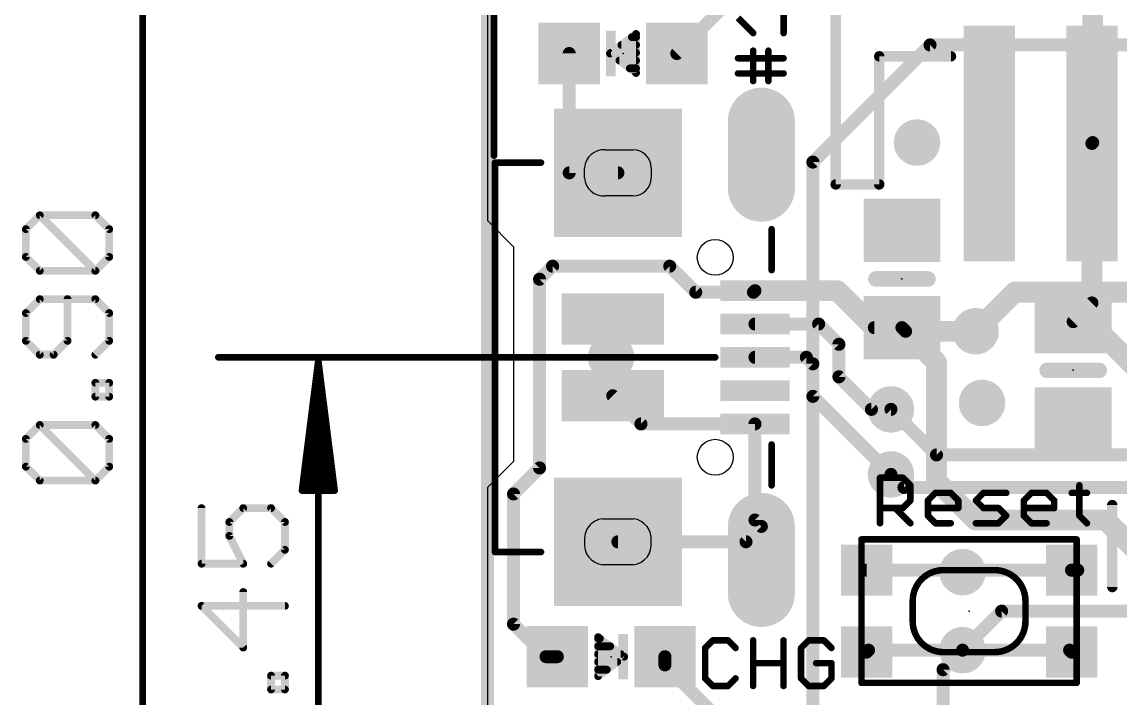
# Model space of a CAD drawing. Extents: x -9.1 to 62.5, y -8.5 to 33.
# Drawn here: x -9.08 to 12.34, y 4.78 to 17.97 of the extents above; entities that cross this region are included whole.
import ezdxf

# ---------------------------------------------------------------- set-up
doc = ezdxf.new("R2010")
doc.units = 0
for name, color, linetype in [('1', 12, 'CONTINUOUS'), ('16', 132, 'CONTINUOUS'), ('17', 110, 'CONTINUOUS'), ('18', 110, 'CONTINUOUS'), ('20', 53, 'CONTINUOUS'), ('21', 40, 'CONTINUOUS'), ('23', 40, 'CONTINUOUS'), ('47', 253, 'CONTINUOUS')]:
    doc.layers.add(name, color=color, linetype=linetype)

# ---------------------------------------------------------------- blocks, each defined once
blk = doc.blocks.new('RECT')
blk.add_solid([(-0.5, -0.5), (0.5, -0.5), (-0.5, 0.5), (0.5, 0.5)])
blk = doc.blocks.new('OFFSETP100')
at = {"const_width": 1}
blk.add_lwpolyline([(0, 0), (1, 0)], dxfattribs=at)
at = {"const_width": 0.5}
for points in [[(0, 0.25, 1), (0, -0.25)], [(1, -0.25, 1), (1, 0.25)]]:
    blk.add_lwpolyline(points, format="xyb", dxfattribs=at)
blk = doc.blocks.new('SQUAREP')
blk.add_solid([(-0.5, -0.5), (0.5, -0.5), (-0.5, 0.5), (0.5, 0.5)])
blk = doc.blocks.new('ROUNDV')
at = {"const_width": 0.5}
blk.add_lwpolyline([(0, -0.25, 1), (0, 0.25, 1), (0, -0.25)], format="xyb", dxfattribs=at)

msp = doc.modelspace()

# ---------------------------------------------------------------- linework, layer by layer
at = {"layer": '1'}
for points, const_width in [([(0, 22.86), (0, 0)], 0.254), ([(3.695, 17.359), (5.715, 19.379)], 0.254), ([(11.811, 15.62), (11.811, 18.288)], 0.4064), ([(1.595, 17.359), (1.595, 15.03)], 0.254), ([(11.795, 15.604), (11.795, 12.491)], 0.4064), ([(11.795, 15.604), (11.811, 15.62)], 0.254), ([(1.595, 15.03), (2.545, 15.03)], 0.254), ([(1.016, 12.954), (1.27, 13.208)], 0.254), ([(1.27, 13.208), (3.556, 13.208)], 0.254), ([(3.556, 13.208), (4.064, 12.7)], 0.254), ([(1.016, 9.271), (1.016, 12.954)], 0.254), ([(5.22, 12.73), (6.828, 12.73)], 0.4064), ([(6.828, 12.73), (7.549, 12.009)], 0.4064), ([(4.064, 12.7), (5.19, 12.7)], 0.254), ([(5.19, 12.7), (5.22, 12.73)], 0.254), ([(11.795, 12.491), (11.43, 12.126)], 0.254), ([(11.75, 12.126), (11.43, 12.126)], 0.4064), ([(12.7, 11.176), (11.75, 12.126)], 0.4064), ([(5.22, 12.08), (6.462, 12.08)], 0.254), ([(6.462, 12.08), (6.858, 11.684)], 0.254), ([(7.549, 12.009), (8.088, 12.009)], 0.254), ([(8.763, 11.334), (8.088, 12.009)], 0.4064), ([(8.159, 11.938), (9.525, 11.938)], 0.4064), ([(8.088, 12.009), (8.159, 11.938)], 0.254), ([(6.858, 11.684), (6.858, 11.049)], 0.254), ([(5.22, 11.43), (6.223, 11.43)], 0.254), ([(6.223, 11.43), (6.35, 11.303)], 0.254), ([(6.35, 11.303), (6.35, 10.668)], 0.254), ([(8.763, 9.017), (8.763, 11.334)], 0.4064), ([(6.858, 11.049), (7.493, 10.414)], 0.254), ([(2.995, 10.13), (2.445, 10.68)], 0.254), ([(6.35, 10.668), (7.874, 9.144)], 0.254), ([(7.493, 10.414), (7.874, 10.414)], 0.254), ([(5.22, 10.13), (2.995, 10.13)], 0.254), ([(5.22, 10.13), (5.22, 8.255)], 0.254), ([(0.508, 8.763), (1.016, 9.271)], 0.254), ([(8.763, 9.017), (9.525, 8.255)], 0.4064), ([(0.508, 6.223), (0.508, 8.763)], 0.254), ([(5.22, 8.255), (5.345, 8.13)], 0.254), ([(9.525, 8.255), (12.065, 8.255)], 0.4064), ([(12.065, 8.255), (12.893, 7.427)], 0.4064), ([(5.045, 7.83), (5.345, 8.13)], 0.254), ([(2.545, 7.83), (5.045, 7.83)], 0.254), ([(7.398, 7.277), (11.398, 7.277)], 0.254), ([(11.398, 7.277), (11.519, 7.277)], 0.254), ([(1.143, 5.588), (0.508, 6.223)], 0.254), ([(7.398, 5.677), (7.436, 5.715)], 0.254), ([(7.436, 5.715), (9.271, 5.715)], 0.254), ([(8.89, 5.334), (9.271, 5.715)], 0.254), ([(11.36, 5.715), (9.271, 5.715)], 0.254), ([(11.398, 5.677), (11.36, 5.715)], 0.254), ([(1.363, 5.588), (1.143, 5.588)], 0.254), ([(3.463, 5.588), (3.463, 5.427)], 0.254), ([(3.463, 5.427), (4.572, 4.318)], 0.254), ([(8.89, 3.048), (8.89, 5.334)], 0.254)]:
    msp.add_lwpolyline(points, dxfattribs=dict(at, const_width=const_width))
for points, const_width in [([(1.6585, 17.359, 1), (1.5315, 17.359)], 0.127), ([(3.6501, 17.4039, 1), (3.7399, 17.3141)], 0.127), ([(11.8966, 15.604, 1), (11.6934, 15.604)], 0.2032), ([(11.7094, 15.62, 1), (11.9126, 15.62)], 0.2032), ([(11.7501, 15.6489, 1), (11.8399, 15.5591)], 0.127), ([(11.8559, 15.5751, 1), (11.7661, 15.6649)], 0.127), ([(1.595, 15.0935, 1), (1.595, 14.9665)], 0.127), ([(1.5315, 15.03, 1), (1.6585, 15.03)], 0.127), ([(2.545, 14.9665, 1), (2.545, 15.0935)], 0.127), ([(1.27, 13.2715, 1), (1.27, 13.1445)], 0.127), ([(1.3149, 13.1631, 1), (1.2251, 13.2529)], 0.127), ([(3.6009, 13.2529, 1), (3.5111, 13.1631)], 0.127), ([(3.556, 13.1445, 1), (3.556, 13.2715)], 0.127), ([(1.0795, 12.954, 1), (0.9525, 12.954)], 0.127), ([(0.9711, 12.9989, 1), (1.0609, 12.9091)], 0.127), ([(5.22, 12.8316, 1), (5.22, 12.6284)], 0.2032), ([(6.8998, 12.8018, 1), (6.7562, 12.6582)], 0.2032), ([(6.828, 12.6284, 1), (6.828, 12.8316)], 0.2032), ([(4.064, 12.7635, 1), (4.064, 12.6365)], 0.127), ([(4.0191, 12.6551, 1), (4.1089, 12.7449)], 0.127), ([(5.1451, 12.7449, 1), (5.2349, 12.6551)], 0.127), ([(5.2649, 12.6851, 1), (5.1751, 12.7749)], 0.127), ([(5.19, 12.6365, 1), (5.19, 12.7635)], 0.127), ([(11.6934, 12.491, 1), (11.8966, 12.491)], 0.2032), ([(11.8399, 12.4461, 1), (11.7501, 12.5359)], 0.127), ([(11.43, 12.2276, 1), (11.43, 12.0244)], 0.2032), ([(11.3851, 12.1709, 1), (11.4749, 12.0811)], 0.127), ([(11.8218, 12.1978, 1), (11.6782, 12.0542)], 0.2032), ([(11.75, 12.0244, 1), (11.75, 12.2276)], 0.2032), ([(5.22, 12.1435, 1), (5.22, 12.0165)], 0.127), ([(6.5069, 12.1249, 1), (6.4171, 12.0351)], 0.127), ([(6.462, 12.0165, 1), (6.462, 12.1435)], 0.127), ([(7.4772, 11.9372, 1), (7.6208, 12.0808)], 0.2032), ([(7.549, 12.0725, 1), (7.549, 11.9455)], 0.127), ([(8.1598, 12.0808, 1), (8.0162, 11.9372)], 0.2032), ([(8.159, 12.0396, 1), (8.159, 11.8364)], 0.2032), ([(8.1329, 12.0539, 1), (8.0431, 11.9641)], 0.127), ([(8.088, 11.9455, 1), (8.088, 12.0725)], 0.127), ([(8.1141, 11.8931, 1), (8.2039, 11.9829)], 0.127), ([(9.525, 11.8364, 1), (9.525, 12.0396)], 0.2032), ([(6.9215, 11.684, 1), (6.7945, 11.684)], 0.127), ([(6.8131, 11.6391, 1), (6.9029, 11.7289)], 0.127), ([(5.22, 11.4935, 1), (5.22, 11.3665)], 0.127), ([(6.2679, 11.4749, 1), (6.1781, 11.3851)], 0.127), ([(6.223, 11.3665, 1), (6.223, 11.4935)], 0.127), ([(6.4135, 11.303, 1), (6.2865, 11.303)], 0.127), ([(6.3051, 11.2581, 1), (6.3949, 11.3479)], 0.127), ([(8.8646, 11.334, 1), (8.6614, 11.334)], 0.2032), ([(8.6912, 11.2622, 1), (8.8348, 11.4058)], 0.2032), ([(6.9029, 11.0939, 1), (6.8131, 11.0041)], 0.127), ([(6.7945, 11.049, 1), (6.9215, 11.049)], 0.127), ([(2.4899, 10.7249, 1), (2.4001, 10.6351)], 0.127), ([(6.3949, 10.7129, 1), (6.3051, 10.6231)], 0.127), ([(6.2865, 10.668, 1), (6.4135, 10.668)], 0.127), ([(7.493, 10.4775, 1), (7.493, 10.3505)], 0.127), ([(7.4481, 10.3691, 1), (7.5379, 10.4589)], 0.127), ([(7.874, 10.3505, 1), (7.874, 10.4775)], 0.127), ([(2.995, 10.1935, 1), (2.995, 10.0665)], 0.127), ([(2.9501, 10.0851, 1), (3.0399, 10.1749)], 0.127), ([(5.2835, 10.13, 1), (5.1565, 10.13)], 0.127), ([(5.22, 10.0665, 1), (5.22, 10.1935)], 0.127), ([(0.9525, 9.271, 1), (1.0795, 9.271)], 0.127), ([(1.0609, 9.2261, 1), (0.9711, 9.3159)], 0.127), ([(7.8291, 9.0991, 1), (7.9189, 9.1889)], 0.127), ([(8.8348, 9.0888, 1), (8.6912, 8.9452)], 0.2032), ([(8.6614, 9.017, 1), (8.8646, 9.017)], 0.2032), ([(0.5715, 8.763, 1), (0.4445, 8.763)], 0.127), ([(0.4631, 8.8079, 1), (0.5529, 8.7181)], 0.127), ([(5.2649, 8.2999, 1), (5.1751, 8.2101)], 0.127), ([(9.525, 8.3566, 1), (9.525, 8.1534)], 0.2032), ([(9.4532, 8.1832, 1), (9.5968, 8.3268)], 0.2032), ([(12.1368, 8.3268, 1), (11.9932, 8.1832)], 0.2032), ([(12.065, 8.1534, 1), (12.065, 8.3566)], 0.2032), ([(5.1565, 8.255, 1), (5.2835, 8.255)], 0.127), ([(5.3899, 8.0851, 1), (5.3001, 8.1749)], 0.127), ([(5.3001, 8.0851, 1), (5.3899, 8.1749)], 0.127), ([(2.545, 7.8935, 1), (2.545, 7.7665)], 0.127), ([(5.0001, 7.8749, 1), (5.0899, 7.7851)], 0.127), ([(5.045, 7.7665, 1), (5.045, 7.8935)], 0.127), ([(7.398, 7.3405, 1), (7.398, 7.2135)], 0.127), ([(11.398, 7.3405, 1), (11.398, 7.2135)], 0.127), ([(11.398, 7.2135, 1), (11.398, 7.3405)], 0.127), ([(11.519, 7.2135, 1), (11.519, 7.3405)], 0.127), ([(0.5529, 6.2679, 1), (0.4631, 6.1781)], 0.127), ([(0.4445, 6.223, 1), (0.5715, 6.223)], 0.127), ([(7.436, 5.7785, 1), (7.436, 5.6515)], 0.127), ([(7.4809, 5.6701, 1), (7.3911, 5.7599)], 0.127), ([(9.271, 5.7785, 1), (9.271, 5.6515)], 0.127), ([(9.3159, 5.6701, 1), (9.2261, 5.7599)], 0.127), ([(9.271, 5.6515, 1), (9.271, 5.7785)], 0.127), ([(11.4049, 5.7599, 1), (11.3151, 5.6701)], 0.127), ([(11.36, 5.6515, 1), (11.36, 5.7785)], 0.127), ([(1.143, 5.6515, 1), (1.143, 5.5245)], 0.127), ([(1.0981, 5.5431, 1), (1.1879, 5.6329)], 0.127), ([(1.363, 5.5245, 1), (1.363, 5.6515)], 0.127), ([(3.5265, 5.588, 1), (3.3995, 5.588)], 0.127), ([(7.3531, 5.7219, 1), (7.4429, 5.6321)], 0.127), ([(11.3531, 5.6321, 1), (11.4429, 5.7219)], 0.127), ([(3.5079, 5.4719, 1), (3.4181, 5.3821)], 0.127), ([(3.3995, 5.427, 1), (3.5265, 5.427)], 0.127), ([(8.9535, 5.334, 1), (8.8265, 5.334)], 0.127), ([(8.8451, 5.3789, 1), (8.9349, 5.2891)], 0.127)]:
    msp.add_lwpolyline(points, format="xyb", dxfattribs=dict(at, const_width=const_width))
at = {"layer": '16'}
for points, const_width in [([(0, 0), (0, 22.86)], 0.254), ([(8.636, 17.526), (6.35, 15.24)], 0.254), ([(13.081, 17.526), (8.636, 17.526)], 0.254), ([(6.35, 15.24), (6.35, 4.191)], 0.254), ([(9.525, 11.938), (10.287, 12.7)], 0.4064), ([(10.287, 12.7), (13.843, 12.7)], 0.4064), ([(7.874, 10.414), (8.763, 9.525)], 0.254), ([(8.763, 9.525), (12.573, 9.525)], 0.254), ([(7.874, 9.144), (8.128, 8.89)], 0.254), ([(8.128, 8.89), (12.7, 8.89)], 0.254), ([(10.033, 6.477), (9.271, 5.715)], 0.254), ([(13.716, 6.477), (10.033, 6.477)], 0.254)]:
    msp.add_lwpolyline(points, dxfattribs=dict(at, const_width=const_width))
for points, const_width in [([(8.636, 17.5895, 1), (8.636, 17.4625)], 0.127), ([(8.6809, 17.4811, 1), (8.5911, 17.5709)], 0.127), ([(6.4135, 15.24, 1), (6.2865, 15.24)], 0.127), ([(6.3051, 15.2849, 1), (6.3949, 15.1951)], 0.127), ([(10.287, 12.8016, 1), (10.287, 12.5984)], 0.2032), ([(10.3588, 12.6282, 1), (10.2152, 12.7718)], 0.2032), ([(9.4532, 12.0098, 1), (9.5968, 11.8662)], 0.2032), ([(7.9189, 10.4589, 1), (7.8291, 10.3691)], 0.127), ([(8.763, 9.5885, 1), (8.763, 9.4615)], 0.127), ([(8.7181, 9.4801, 1), (8.8079, 9.5699)], 0.127), ([(7.9189, 9.1889, 1), (7.8291, 9.0991)], 0.127), ([(8.128, 8.9535, 1), (8.128, 8.8265)], 0.127), ([(8.0831, 8.8451, 1), (8.1729, 8.9349)], 0.127), ([(10.033, 6.5405, 1), (10.033, 6.4135)], 0.127), ([(10.0779, 6.4321, 1), (9.9881, 6.5219)], 0.127), ([(9.2261, 5.7599, 1), (9.3159, 5.6701)], 0.127)]:
    msp.add_lwpolyline(points, format="xyb", dxfattribs=dict(at, const_width=const_width))
at = {"layer": '20'}
for p, q in [((0, 20.32), (0, 14.097)), ((2.295, 15.48), (2.845, 15.48)), ((1.895, 14.93), (1.895, 15.13)), ((3.195, 15.13), (3.195, 14.93)), ((2.845, 14.58), (2.295, 14.58)), ((0, 14.097), (0.508, 13.589)), ((0.508, 13.589), (0.508, 9.398)), ((0.508, 9.398), (0, 8.89)), ((0, 8.89), (0, 2.54)), ((2.245, 8.28), (2.845, 8.28)), ((2.845, 7.38), (2.245, 7.38))]:
    msp.add_line(p, q, dxfattribs=at)
for centre in [(4.445, 13.38), (4.445, 9.48)]:
    msp.add_circle(centre, 0.35, dxfattribs=at)
for centre, radius, start, end in [((2.27, 15.105), 0.3758, 86.1859, 176.1859), ((2.845, 15.13), 0.35, 0, 90), ((2.27, 14.955), 0.3758, 183.8141, 273.8141), ((2.845, 14.93), 0.35, 270, 0), ((2.295, 7.88), 0.4031, 97.125, 187.125), ((2.795, 7.88), 0.4031, 352.875, 82.875), ((2.295, 7.78), 0.4031, 172.875, 262.875), ((2.795, 7.78), 0.4031, 277.125, 7.125)]:
    msp.add_arc(centre, radius, start, end, dxfattribs=at)
at = {"layer": '21'}
for points, const_width in [([(6.795, 14.804), (6.795, 18.804)], 0.2032), ([(5.7785, 17.7567), (5.7785, 18.3499)], 0.127), ([(5.1853, 17.7567), (4.8887, 18.0533)], 0.127), ([(2.899, 17.74), (2.391, 17.359)], 0.1524), ([(2.899, 16.978), (2.899, 17.74)], 0.1524), ([(2.6137, 17.526), (2.899, 17.526)], 0.1524), ([(2.8169, 17.6784), (2.899, 17.6784)], 0.1524), ([(2.391, 17.359), (2.899, 16.978)], 0.1524), ([(2.4105, 17.3736), (2.899, 17.3736)], 0.1524), ([(5.1853, 17.2661), (5.1853, 17.4144)], 0.127), ([(5.4819, 16.8212), (5.4819, 17.4144)], 0.127), ([(9.045, 17.304), (7.645, 17.304)], 0.2032), ([(7.645, 17.304), (7.645, 14.804)], 0.2032), ([(2.5747, 17.2212), (2.899, 17.2212)], 0.1524), ([(2.7779, 17.0688), (2.899, 17.0688)], 0.1524), ([(4.8887, 17.2661), (5.7785, 17.2661)], 0.127), ([(5.1853, 16.8212), (5.1853, 17.2661)], 0.127), ([(5.7785, 16.9695), (4.8887, 16.9695)], 0.127), ([(1.045, 15.23), (0.145, 15.23)], 0.127), ([(0.145, 15.23), (0.145, 7.63)], 0.127), ([(7.645, 14.804), (6.795, 14.804)], 0.2032), ([(5.545, 13.93), (5.545, 13.13)], 0.127), ([(7.58, 12.959), (8.596, 12.959)], 0.3048), ([(11.938, 11.176), (10.922, 11.176)], 0.3048), ([(5.545, 9.73), (5.545, 8.93)], 0.127), ([(7.6596, 8.1915), (7.6596, 9.0813)], 0.127), ([(7.6596, 9.0813), (8.1045, 9.0813)], 0.127), ([(8.1045, 9.0813), (8.2528, 8.933)], 0.127), ([(8.2528, 8.933), (8.2528, 8.6364)], 0.127), ([(8.5951, 8.6364), (8.7434, 8.7847)], 0.127), ([(8.7434, 8.7847), (9.04, 8.7847)], 0.127), ([(9.04, 8.7847), (9.1883, 8.6364)], 0.127), ([(9.5307, 8.6364), (9.679, 8.7847)], 0.127), ([(9.679, 8.7847), (10.1238, 8.7847)], 0.127), ([(10.4662, 8.6364), (10.6145, 8.7847)], 0.127), ([(10.6145, 8.7847), (10.9111, 8.7847)], 0.127), ([(10.9111, 8.7847), (11.0594, 8.6364)], 0.127), ([(11.4017, 8.7847), (11.6983, 8.7847)], 0.127), ([(11.55, 8.933), (11.55, 8.3398)], 0.127), ([(8.2528, 8.6364), (8.1045, 8.4881)], 0.127), ([(8.5951, 8.3398), (8.5951, 8.6364)], 0.127), ([(9.1883, 8.6364), (9.1883, 8.4881)], 0.127), ([(9.679, 8.4881), (9.5307, 8.6364)], 0.127), ([(10.4662, 8.3398), (10.4662, 8.6364)], 0.127), ([(11.0594, 8.6364), (11.0594, 8.4881)], 0.127), ([(12.193, 6.947), (12.193, 8.547)], 0.2032), ([(8.1045, 8.4881), (7.6596, 8.4881)], 0.127), ([(7.9562, 8.4881), (8.2528, 8.1915)], 0.127), ([(9.1883, 8.4881), (8.5951, 8.4881)], 0.127), ([(8.7434, 8.1915), (8.5951, 8.3398)], 0.127), ([(9.9755, 8.4881), (9.679, 8.4881)], 0.127), ([(10.1238, 8.3398), (9.9755, 8.4881)], 0.127), ([(9.9755, 8.1915), (10.1238, 8.3398)], 0.127), ([(11.0594, 8.4881), (10.4662, 8.4881)], 0.127), ([(10.6145, 8.1915), (10.4662, 8.3398)], 0.127), ([(11.55, 8.3398), (11.6983, 8.1915)], 0.127), ([(9.04, 8.1915), (8.7434, 8.1915)], 0.127), ([(9.5307, 8.1915), (9.9755, 8.1915)], 0.127), ([(10.9111, 8.1915), (10.6145, 8.1915)], 0.127), ([(7.298, 5.077), (7.298, 7.877)], 0.127), ([(7.298, 7.877), (11.498, 7.877)], 0.127), ([(11.498, 7.877), (11.498, 5.077)], 0.127), ([(0.145, 7.63), (1.045, 7.63)], 0.127), ([(8.898, 7.277), (9.898, 7.277)], 0.127), ([(8.298, 6.277), (8.298, 6.677)], 0.127), ([(10.498, 6.677), (10.498, 6.277)], 0.127), ([(2.667, 5.588), (2.159, 5.969)], 0.1524), ([(2.159, 5.969), (2.159, 5.207)], 0.1524), ([(2.159, 5.9436), (2.1929, 5.9436)], 0.1524), ([(2.159, 5.7912), (2.3961, 5.7912)], 0.1524), ([(4.3965, 5.9063), (4.2482, 5.758)], 0.127), ([(4.2482, 5.758), (4.2482, 5.1648)], 0.127), ([(4.6931, 5.9063), (4.3965, 5.9063)], 0.127), ([(4.8414, 5.758), (4.6931, 5.9063)], 0.127), ([(5.1837, 5.0165), (5.1837, 5.9063)], 0.127), ([(5.7769, 5.9063), (5.7769, 5.0165)], 0.127), ([(6.2675, 5.9063), (6.1193, 5.758)], 0.127), ([(6.1193, 5.758), (6.1193, 5.1648)], 0.127), ([(6.5641, 5.9063), (6.2675, 5.9063)], 0.127), ([(6.7124, 5.758), (6.5641, 5.9063)], 0.127), ([(2.159, 5.6388), (2.5993, 5.6388)], 0.1524), ([(2.159, 5.207), (2.667, 5.588)], 0.1524), ([(9.898, 5.677), (8.898, 5.677)], 0.127), ([(2.159, 5.4864), (2.5315, 5.4864)], 0.1524), ([(2.159, 5.334), (2.3283, 5.334)], 0.1524), ([(5.1837, 5.4614), (5.7769, 5.4614)], 0.127), ([(6.7124, 5.4614), (6.4158, 5.4614)], 0.127), ([(6.7124, 5.1648), (6.7124, 5.4614)], 0.127), ([(4.2482, 5.1648), (4.3965, 5.0165)], 0.127), ([(4.6931, 5.0165), (4.8414, 5.1648)], 0.127), ([(6.1193, 5.1648), (6.2675, 5.0165)], 0.127), ([(6.5641, 5.0165), (6.7124, 5.1648)], 0.127), ([(4.3965, 5.0165), (4.6931, 5.0165)], 0.127), ([(6.2675, 5.0165), (6.5641, 5.0165)], 0.127), ([(11.498, 5.077), (7.298, 5.077)], 0.127)]:
    msp.add_lwpolyline(points, dxfattribs=dict(at, const_width=const_width))
for points, const_width in [([(2.9371, 17.74, 1), (2.8609, 17.74)], 0.0762), ([(2.9219, 17.7095, 1), (2.8761, 17.7705)], 0.0762), ([(5.1629, 17.7343, 1), (5.2078, 17.7792)], 0.0635), ([(5.7468, 17.7567, 1), (5.8102, 17.7567)], 0.0635), ([(2.6137, 17.5641, 1), (2.6137, 17.4879)], 0.0762), ([(2.8169, 17.7165, 1), (2.8169, 17.6403)], 0.0762), ([(2.899, 17.6403, 1), (2.899, 17.7165)], 0.0762), ([(2.899, 17.4879, 1), (2.899, 17.5641)], 0.0762), ([(2.4139, 17.3895, 1), (2.3681, 17.3285)], 0.0762), ([(2.3681, 17.3895, 1), (2.4139, 17.3285)], 0.0762), ([(2.4105, 17.4117, 1), (2.4105, 17.3355)], 0.0762), ([(2.899, 17.3355, 1), (2.899, 17.4117)], 0.0762), ([(5.2171, 17.4144, 1), (5.1536, 17.4144)], 0.0635), ([(5.5137, 17.4144, 1), (5.4502, 17.4144)], 0.0635), ([(7.645, 17.3548, 1), (7.645, 17.2532)], 0.1016), ([(7.6958, 17.304, 1), (7.5942, 17.304)], 0.1016), ([(9.045, 17.2532, 1), (9.045, 17.3548)], 0.1016), ([(2.5747, 17.2593, 1), (2.5747, 17.1831)], 0.0762), ([(2.7779, 17.1069, 1), (2.7779, 17.0307)], 0.0762), ([(2.899, 17.1831, 1), (2.899, 17.2593)], 0.0762), ([(2.899, 17.0307, 1), (2.899, 17.1069)], 0.0762), ([(4.8887, 17.2979, 1), (4.8887, 17.2344)], 0.0635), ([(5.2171, 17.2661, 1), (5.1536, 17.2661)], 0.0635), ([(5.1536, 17.2661, 1), (5.2171, 17.2661)], 0.0635), ([(5.7785, 17.2344, 1), (5.7785, 17.2979)], 0.0635), ([(2.8609, 16.978, 1), (2.9371, 16.978)], 0.0762), ([(2.8761, 16.9475, 1), (2.9219, 17.0085)], 0.0762), ([(4.8887, 17.0013, 1), (4.8887, 16.9378)], 0.0635), ([(5.7785, 16.9378, 1), (5.7785, 17.0013)], 0.0635), ([(5.1536, 16.8212, 1), (5.2171, 16.8212)], 0.0635), ([(5.4502, 16.8212, 1), (5.5137, 16.8212)], 0.0635), ([(0.145, 15.2618, 1), (0.145, 15.1982)], 0.0635), ([(0.1768, 15.23, 1), (0.1133, 15.23)], 0.0635), ([(1.045, 15.1982, 1), (1.045, 15.2618)], 0.0635), ([(6.795, 14.8548, 1), (6.795, 14.7532)], 0.1016), ([(6.7442, 14.804, 1), (6.8458, 14.804)], 0.1016), ([(7.5942, 14.804, 1), (7.6958, 14.804)], 0.1016), ([(7.645, 14.7532, 1), (7.645, 14.8548)], 0.1016), ([(5.5767, 13.93, 1), (5.5133, 13.93)], 0.0635), ([(5.5133, 13.13, 1), (5.5767, 13.13)], 0.0635), ([(7.58, 13.0352, 1), (7.58, 12.8828)], 0.1524), ([(8.596, 12.8828, 1), (8.596, 13.0352)], 0.1524), ([(10.922, 11.2522, 1), (10.922, 11.0998)], 0.1524), ([(11.938, 11.0998, 1), (11.938, 11.2522)], 0.1524), ([(5.5767, 9.73, 1), (5.5133, 9.73)], 0.0635), ([(7.6596, 9.113, 1), (7.6596, 9.0495)], 0.0635), ([(7.6914, 9.0813, 1), (7.6279, 9.0813)], 0.0635), ([(8.127, 9.1037, 1), (8.082, 9.0588)], 0.0635), ([(8.1045, 9.0495, 1), (8.1045, 9.113)], 0.0635), ([(5.5133, 8.93, 1), (5.5767, 8.93)], 0.0635), ([(8.2845, 8.933, 1), (8.221, 8.933)], 0.0635), ([(8.2303, 8.9105, 1), (8.2752, 8.9554)], 0.0635), ([(8.7434, 8.8164, 1), (8.7434, 8.7529)], 0.0635), ([(8.7659, 8.7622, 1), (8.721, 8.8071)], 0.0635), ([(9.0625, 8.8071, 1), (9.0176, 8.7622)], 0.0635), ([(9.04, 8.7529, 1), (9.04, 8.8164)], 0.0635), ([(9.679, 8.8164, 1), (9.679, 8.7529)], 0.0635), ([(9.7014, 8.7622, 1), (9.6565, 8.8071)], 0.0635), ([(10.1238, 8.7529, 1), (10.1238, 8.8164)], 0.0635), ([(10.6145, 8.8164, 1), (10.6145, 8.7529)], 0.0635), ([(10.6369, 8.7622, 1), (10.592, 8.8071)], 0.0635), ([(10.9335, 8.8071, 1), (10.8886, 8.7622)], 0.0635), ([(10.9111, 8.7529, 1), (10.9111, 8.8164)], 0.0635), ([(11.4017, 8.8164, 1), (11.4017, 8.7529)], 0.0635), ([(11.5817, 8.933, 1), (11.5182, 8.933)], 0.0635), ([(11.6983, 8.7529, 1), (11.6983, 8.8164)], 0.0635), ([(8.221, 8.6364, 1), (8.2845, 8.6364)], 0.0635), ([(8.2752, 8.6139, 1), (8.2303, 8.6588)], 0.0635), ([(8.6269, 8.6364, 1), (8.5634, 8.6364)], 0.0635), ([(8.5727, 8.6588, 1), (8.6176, 8.6139)], 0.0635), ([(9.2201, 8.6364, 1), (9.1566, 8.6364)], 0.0635), ([(9.1659, 8.6139, 1), (9.2108, 8.6588)], 0.0635), ([(9.5531, 8.6588, 1), (9.5082, 8.6139)], 0.0635), ([(9.5082, 8.6588, 1), (9.5531, 8.6139)], 0.0635), ([(10.4979, 8.6364, 1), (10.4344, 8.6364)], 0.0635), ([(10.4437, 8.6588, 1), (10.4886, 8.6139)], 0.0635), ([(11.0911, 8.6364, 1), (11.0276, 8.6364)], 0.0635), ([(11.0369, 8.6139, 1), (11.0818, 8.6588)], 0.0635), ([(12.2438, 8.547, 1), (12.1422, 8.547)], 0.1016), ([(7.6596, 8.5198, 1), (7.6596, 8.4563)], 0.0635), ([(7.9787, 8.5105, 1), (7.9338, 8.4656)], 0.0635), ([(8.082, 8.5105, 1), (8.127, 8.4656)], 0.0635), ([(8.1045, 8.4563, 1), (8.1045, 8.5198)], 0.0635), ([(8.5951, 8.5198, 1), (8.5951, 8.4563)], 0.0635), ([(8.6176, 8.3622, 1), (8.5727, 8.3173)], 0.0635), ([(8.5634, 8.3398, 1), (8.6269, 8.3398)], 0.0635), ([(9.1566, 8.4881, 1), (9.2201, 8.4881)], 0.0635), ([(9.1883, 8.4563, 1), (9.1883, 8.5198)], 0.0635), ([(9.679, 8.5198, 1), (9.679, 8.4563)], 0.0635), ([(9.6565, 8.4656, 1), (9.7014, 8.5105)], 0.0635), ([(9.998, 8.5105, 1), (9.9531, 8.4656)], 0.0635), ([(9.9755, 8.4563, 1), (9.9755, 8.5198)], 0.0635), ([(10.1014, 8.3173, 1), (10.1463, 8.3622)], 0.0635), ([(10.1463, 8.3173, 1), (10.1014, 8.3622)], 0.0635), ([(10.4344, 8.3398, 1), (10.4979, 8.3398)], 0.0635), ([(10.4662, 8.5198, 1), (10.4662, 8.4563)], 0.0635), ([(10.4886, 8.3622, 1), (10.4437, 8.3173)], 0.0635), ([(11.0276, 8.4881, 1), (11.0911, 8.4881)], 0.0635), ([(11.0594, 8.4563, 1), (11.0594, 8.5198)], 0.0635), ([(11.5182, 8.3398, 1), (11.5817, 8.3398)], 0.0635), ([(11.5724, 8.3622, 1), (11.5275, 8.3173)], 0.0635), ([(7.6279, 8.1915, 1), (7.6914, 8.1915)], 0.0635), ([(8.2303, 8.169, 1), (8.2752, 8.214)], 0.0635), ([(8.7434, 8.2233, 1), (8.7434, 8.1597)], 0.0635), ([(8.721, 8.169, 1), (8.7659, 8.214)], 0.0635), ([(9.04, 8.1597, 1), (9.04, 8.2233)], 0.0635), ([(9.5307, 8.2233, 1), (9.5307, 8.1597)], 0.0635), ([(9.9531, 8.214, 1), (9.998, 8.169)], 0.0635), ([(9.9755, 8.1597, 1), (9.9755, 8.2233)], 0.0635), ([(10.6145, 8.2233, 1), (10.6145, 8.1597)], 0.0635), ([(10.592, 8.169, 1), (10.6369, 8.214)], 0.0635), ([(10.9111, 8.1597, 1), (10.9111, 8.2233)], 0.0635), ([(11.6758, 8.169, 1), (11.7207, 8.214)], 0.0635), ([(7.298, 7.9088, 1), (7.298, 7.8453)], 0.0635), ([(7.3297, 7.877, 1), (7.2663, 7.877)], 0.0635), ([(11.5298, 7.877, 1), (11.4663, 7.877)], 0.0635), ([(11.498, 7.8453, 1), (11.498, 7.9088)], 0.0635), ([(0.145, 7.6618, 1), (0.145, 7.5983)], 0.0635), ([(0.1133, 7.63, 1), (0.1768, 7.63)], 0.0635), ([(1.045, 7.5983, 1), (1.045, 7.6618)], 0.0635), ([(8.898, 7.277, 0.4142), (8.298, 6.677)], 0.127), ([(8.898, 7.3087, 1), (8.898, 7.2453)], 0.0635), ([(8.898, 7.2453, 1), (8.898, 7.3087)], 0.0635), ([(10.498, 6.677, 0.4142), (9.898, 7.277)], 0.127), ([(9.898, 7.3087, 1), (9.898, 7.2453)], 0.0635), ([(9.898, 7.2453, 1), (9.898, 7.3087)], 0.0635), ([(12.1422, 6.947, 1), (12.2438, 6.947)], 0.1016), ([(8.3298, 6.677, 1), (8.2662, 6.677)], 0.0635), ([(8.2662, 6.677, 1), (8.3298, 6.677)], 0.0635), ([(10.5298, 6.677, 1), (10.4663, 6.677)], 0.0635), ([(10.4663, 6.677, 1), (10.5298, 6.677)], 0.0635), ([(8.3298, 6.277, 1), (8.2662, 6.277)], 0.0635), ([(8.2662, 6.277, 1), (8.3298, 6.277)], 0.0635), ([(8.298, 6.277, 0.4142), (8.898, 5.677)], 0.127), ([(9.898, 5.677, 0.4142), (10.498, 6.277)], 0.127), ([(10.5298, 6.277, 1), (10.4663, 6.277)], 0.0635), ([(10.4663, 6.277, 1), (10.5298, 6.277)], 0.0635), ([(2.1819, 5.9995, 1), (2.1361, 5.9385)], 0.0762), ([(2.1971, 5.969, 1), (2.1209, 5.969)], 0.0762), ([(2.159, 5.9817, 1), (2.159, 5.9055)], 0.0762), ([(2.1929, 5.9055, 1), (2.1929, 5.9817)], 0.0762), ([(2.159, 5.8293, 1), (2.159, 5.7531)], 0.0762), ([(2.3961, 5.7531, 1), (2.3961, 5.8293)], 0.0762), ([(4.28, 5.758, 1), (4.2165, 5.758)], 0.0635), ([(4.2258, 5.7804, 1), (4.2707, 5.7355)], 0.0635), ([(4.3965, 5.938, 1), (4.3965, 5.8745)], 0.0635), ([(4.419, 5.8838, 1), (4.3741, 5.9287)], 0.0635), ([(4.7156, 5.9287, 1), (4.6706, 5.8838)], 0.0635), ([(4.6931, 5.8745, 1), (4.6931, 5.938)], 0.0635), ([(4.8189, 5.7355, 1), (4.8638, 5.7804)], 0.0635), ([(5.2155, 5.9063, 1), (5.152, 5.9063)], 0.0635), ([(5.8087, 5.9063, 1), (5.7452, 5.9063)], 0.0635), ([(6.151, 5.758, 1), (6.0875, 5.758)], 0.0635), ([(6.0968, 5.7804, 1), (6.1417, 5.7355)], 0.0635), ([(6.2675, 5.938, 1), (6.2675, 5.8745)], 0.0635), ([(6.29, 5.8838, 1), (6.2451, 5.9287)], 0.0635), ([(6.5866, 5.9287, 1), (6.5417, 5.8838)], 0.0635), ([(6.5641, 5.8745, 1), (6.5641, 5.938)], 0.0635), ([(6.69, 5.7355, 1), (6.7349, 5.7804)], 0.0635), ([(2.159, 5.6769, 1), (2.159, 5.6007)], 0.0762), ([(2.5993, 5.6007, 1), (2.5993, 5.6769)], 0.0762), ([(2.6899, 5.5575, 1), (2.6441, 5.6185)], 0.0762), ([(2.6441, 5.5575, 1), (2.6899, 5.6185)], 0.0762), ([(8.898, 5.7088, 1), (8.898, 5.6453)], 0.0635), ([(8.898, 5.6453, 1), (8.898, 5.7088)], 0.0635), ([(9.898, 5.7088, 1), (9.898, 5.6453)], 0.0635), ([(9.898, 5.6453, 1), (9.898, 5.7088)], 0.0635), ([(2.159, 5.5245, 1), (2.159, 5.4483)], 0.0762), ([(2.159, 5.3721, 1), (2.159, 5.2959)], 0.0762), ([(2.3283, 5.2959, 1), (2.3283, 5.3721)], 0.0762), ([(2.5315, 5.4483, 1), (2.5315, 5.5245)], 0.0762), ([(5.1837, 5.4931, 1), (5.1837, 5.4296)], 0.0635), ([(5.7769, 5.4296, 1), (5.7769, 5.4931)], 0.0635), ([(6.4158, 5.4931, 1), (6.4158, 5.4296)], 0.0635), ([(6.7442, 5.4614, 1), (6.6807, 5.4614)], 0.0635), ([(6.7124, 5.4296, 1), (6.7124, 5.4931)], 0.0635), ([(2.1361, 5.2375, 1), (2.1819, 5.1765)], 0.0762), ([(2.1209, 5.207, 1), (2.1971, 5.207)], 0.0762), ([(4.2707, 5.1872, 1), (4.2258, 5.1423)], 0.0635), ([(4.2165, 5.1648, 1), (4.28, 5.1648)], 0.0635), ([(4.8638, 5.1423, 1), (4.8189, 5.1872)], 0.0635), ([(6.1417, 5.1872, 1), (6.0968, 5.1423)], 0.0635), ([(6.0875, 5.1648, 1), (6.151, 5.1648)], 0.0635), ([(6.6807, 5.1648, 1), (6.7442, 5.1648)], 0.0635), ([(6.7349, 5.1423, 1), (6.69, 5.1872)], 0.0635), ([(4.3965, 5.0483, 1), (4.3965, 4.9848)], 0.0635), ([(4.3741, 4.994, 1), (4.419, 5.039)], 0.0635), ([(4.6706, 5.039, 1), (4.7156, 4.994)], 0.0635), ([(4.6931, 4.9848, 1), (4.6931, 5.0483)], 0.0635), ([(5.152, 5.0165, 1), (5.2155, 5.0165)], 0.0635), ([(5.7452, 5.0165, 1), (5.8087, 5.0165)], 0.0635), ([(6.2675, 5.0483, 1), (6.2675, 4.9848)], 0.0635), ([(6.2451, 4.994, 1), (6.29, 5.039)], 0.0635), ([(6.5417, 5.039, 1), (6.5866, 4.994)], 0.0635), ([(6.5641, 4.9848, 1), (6.5641, 5.0483)], 0.0635), ([(7.298, 5.1087, 1), (7.298, 5.0453)], 0.0635), ([(7.2663, 5.077, 1), (7.3297, 5.077)], 0.0635), ([(11.4663, 5.077, 1), (11.5298, 5.077)], 0.0635), ([(11.498, 5.0453, 1), (11.498, 5.1087)], 0.0635)]:
    msp.add_lwpolyline(points, format="xyb", dxfattribs=dict(at, const_width=const_width))
at = {"layer": '23'}
for p in [(2.645, 17.359), (8.088, 12.959), (4.445, 11.43), (11.43, 11.176), (9.398, 6.477), (2.413, 5.588)]:
    msp.add_point(p, dxfattribs=at)
at = {"layer": '47'}
for points, const_width in [([(0.127, 15.367), (0.127, 32.557)], 0.13), ([(-6.731, 0.065), (-6.731, 22.795)], 0.13), ([(-9.0087, 13.9312), (-8.7375, 14.2024)], 0.1524), ([(-8.7375, 14.2024), (-7.6529, 14.2024)], 0.1524), ([(-7.6529, 13.1177), (-8.7375, 14.2024)], 0.1524), ([(-7.6529, 14.2024), (-7.3817, 13.9312)], 0.1524), ([(-9.0087, 13.3889), (-9.0087, 13.9312)], 0.1524), ([(-7.3817, 13.9312), (-7.3817, 13.3889)], 0.1524), ([(-8.7375, 13.1177), (-9.0087, 13.3889)], 0.1524), ([(-7.3817, 13.3889), (-7.6529, 13.1177)], 0.1524), ([(-7.6529, 13.1177), (-8.7375, 13.1177)], 0.1524), ([(-8.7375, 12.5652), (-9.0087, 12.294)], 0.1524), ([(-7.6529, 12.5652), (-8.7375, 12.5652)], 0.1524), ([(-8.1952, 11.7517), (-8.1952, 12.5652)], 0.1524), ([(-7.3817, 12.294), (-7.6529, 12.5652)], 0.1524), ([(-9.0087, 12.294), (-9.0087, 11.7517)], 0.1524), ([(-7.3817, 11.7517), (-7.3817, 12.294)], 0.1524), ([(-9.0087, 11.7517), (-8.7375, 11.4805)], 0.1524), ([(-8.4664, 11.4805), (-8.1952, 11.7517)], 0.1524), ([(-7.6529, 11.4805), (-7.3817, 11.7517)], 0.1524), ([(-8.7375, 11.4805), (-8.4664, 11.4805)], 0.1524), ([(4.445, 11.43), (-5.252, 11.43)], 0.13), ([(-3.302, 11.365), (-3.6212, 8.83)], 0.13), ([(-3.302, 11.365), (-3.562, 8.83)], 0.13), ([(-3.302, 11.365), (-3.432, 8.83)], 0.13), ([(-3.302, 0.065), (-3.302, 11.365)], 0.13), ([(-2.9828, 8.83), (-3.302, 11.365)], 0.13), ([(-3.172, 8.83), (-3.302, 11.365)], 0.13), ([(-3.042, 8.83), (-3.302, 11.365)], 0.13), ([(-7.6529, 10.662), (-7.6529, 10.9331)], 0.1524), ([(-7.6529, 10.9331), (-7.3817, 10.9331)], 0.1524), ([(-7.3817, 10.9331), (-7.3817, 10.662)], 0.1524), ([(-7.3817, 10.662), (-7.6529, 10.662)], 0.1524), ([(-9.0087, 9.8383), (-8.7375, 10.1095)], 0.1524), ([(-8.7375, 10.1095), (-7.6529, 10.1095)], 0.1524), ([(-7.6529, 9.0248), (-8.7375, 10.1095)], 0.1524), ([(-7.6529, 10.1095), (-7.3817, 9.8383)], 0.1524), ([(-9.0087, 9.296), (-9.0087, 9.8383)], 0.1524), ([(-7.3817, 9.8383), (-7.3817, 9.296)], 0.1524), ([(-8.7375, 9.0248), (-9.0087, 9.296)], 0.1524), ([(-7.3817, 9.296), (-7.6529, 9.0248)], 0.1524), ([(-7.6529, 9.0248), (-8.7375, 9.0248)], 0.1524), ([(-3.6212, 8.83), (-2.9828, 8.83)], 0.13), ([(-5.5797, 8.4874), (-5.5797, 7.4027)], 0.1524), ([(-5.0374, 8.2162), (-4.7662, 8.4874)], 0.1524), ([(-4.7662, 8.4874), (-4.2239, 8.4874)], 0.1524), ([(-4.2239, 8.4874), (-3.9527, 8.2162)], 0.1524), ([(-5.0374, 7.945), (-5.0374, 8.2162)], 0.1524), ([(-3.9527, 8.2162), (-3.9527, 7.6739)], 0.1524), ([(-4.7662, 7.4027), (-5.0374, 7.945)], 0.1524), ([(-3.9527, 7.6739), (-4.2239, 7.4027)], 0.1524), ([(-5.5797, 7.4027), (-4.7662, 7.4027)], 0.1524), ([(-4.7662, 5.7655), (-4.7662, 6.8502)], 0.1524), ([(-3.9527, 6.579), (-5.5797, 6.579)], 0.1524), ([(-5.5797, 6.579), (-4.7662, 5.7655)], 0.1524), ([(-4.2239, 4.947), (-4.2239, 5.2181)], 0.1524), ([(-4.2239, 5.2181), (-3.9527, 5.2181)], 0.1524), ([(-3.9527, 5.2181), (-3.9527, 4.947)], 0.1524), ([(-3.9527, 4.947), (-4.2239, 4.947)], 0.1524)]:
    msp.add_lwpolyline(points, dxfattribs=dict(at, const_width=const_width))
for points, const_width in [([(0.0945, 15.367, 1), (0.1595, 15.367)], 0.065), ([(-8.7106, 14.2293, 1), (-8.7645, 14.1754)], 0.0762), ([(-8.7375, 14.2405, 1), (-8.7375, 14.1643)], 0.0762), ([(-8.7106, 14.1754, 1), (-8.7645, 14.2293)], 0.0762), ([(-7.6259, 14.2293, 1), (-7.6798, 14.1754)], 0.0762), ([(-7.6529, 14.1643, 1), (-7.6529, 14.2405)], 0.0762), ([(-8.9706, 13.9312, 1), (-9.0468, 13.9312)], 0.0762), ([(-9.0356, 13.9581, 1), (-8.9817, 13.9043)], 0.0762), ([(-7.3436, 13.9312, 1), (-7.4198, 13.9312)], 0.0762), ([(-7.4086, 13.9043, 1), (-7.3548, 13.9581)], 0.0762), ([(-8.9817, 13.4158, 1), (-9.0356, 13.3619)], 0.0762), ([(-9.0468, 13.3889, 1), (-8.9706, 13.3889)], 0.0762), ([(-7.4198, 13.3889, 1), (-7.3436, 13.3889)], 0.0762), ([(-7.3548, 13.3619, 1), (-7.4086, 13.4158)], 0.0762), ([(-8.7375, 13.1558, 1), (-8.7375, 13.0796)], 0.0762), ([(-8.7645, 13.0908, 1), (-8.7106, 13.1446)], 0.0762), ([(-7.6798, 13.1446, 1), (-7.6259, 13.0908)], 0.0762), ([(-7.6798, 13.0908, 1), (-7.6259, 13.1446)], 0.0762), ([(-7.6529, 13.0796, 1), (-7.6529, 13.1558)], 0.0762), ([(-8.7375, 12.6033, 1), (-8.7375, 12.5271)], 0.0762), ([(-8.7106, 12.5383, 1), (-8.7645, 12.5921)], 0.0762), ([(-8.1571, 12.5652, 1), (-8.2333, 12.5652)], 0.0762), ([(-7.6259, 12.5921, 1), (-7.6798, 12.5383)], 0.0762), ([(-7.6529, 12.5271, 1), (-7.6529, 12.6033)], 0.0762), ([(-8.9706, 12.294, 1), (-9.0468, 12.294)], 0.0762), ([(-9.0356, 12.321, 1), (-8.9817, 12.2671)], 0.0762), ([(-7.3436, 12.294, 1), (-7.4198, 12.294)], 0.0762), ([(-7.4086, 12.2671, 1), (-7.3548, 12.321)], 0.0762), ([(-9.0468, 11.7517, 1), (-8.9706, 11.7517)], 0.0762), ([(-8.9817, 11.7786, 1), (-9.0356, 11.7248)], 0.0762), ([(-8.2333, 11.7517, 1), (-8.1571, 11.7517)], 0.0762), ([(-8.1683, 11.7248, 1), (-8.2221, 11.7786)], 0.0762), ([(-7.4198, 11.7517, 1), (-7.3436, 11.7517)], 0.0762), ([(-7.3548, 11.7248, 1), (-7.4086, 11.7786)], 0.0762), ([(-8.7375, 11.5186, 1), (-8.7375, 11.4424)], 0.0762), ([(-8.7645, 11.4536, 1), (-8.7106, 11.5075)], 0.0762), ([(-8.4933, 11.5075, 1), (-8.4394, 11.4536)], 0.0762), ([(-8.4664, 11.4424, 1), (-8.4664, 11.5186)], 0.0762), ([(-7.6798, 11.5075, 1), (-7.6259, 11.4536)], 0.0762), ([(-5.252, 11.4625, 1), (-5.252, 11.3975)], 0.065), ([(-3.2695, 11.365, 1), (-3.3345, 11.365)], 0.065), ([(-3.2698, 11.3691, 1), (-3.3342, 11.3609)], 0.065), ([(-3.2695, 11.3633, 1), (-3.3345, 11.3667)], 0.065), ([(-3.2695, 11.3667, 1), (-3.3345, 11.3633)], 0.065), ([(-3.2697, 11.3683, 1), (-3.3343, 11.3617)], 0.065), ([(-3.2697, 11.3617, 1), (-3.3343, 11.3683)], 0.065), ([(-3.2698, 11.3609, 1), (-3.3342, 11.3691)], 0.065), ([(4.445, 11.3975, 1), (4.445, 11.4625)], 0.065), ([(-7.6148, 10.9331, 1), (-7.691, 10.9331)], 0.0762), ([(-7.6529, 10.9712, 1), (-7.6529, 10.895)], 0.0762), ([(-7.3436, 10.9331, 1), (-7.4198, 10.9331)], 0.0762), ([(-7.3817, 10.895, 1), (-7.3817, 10.9712)], 0.0762), ([(-7.6529, 10.7001, 1), (-7.6529, 10.6239)], 0.0762), ([(-7.3817, 10.6239, 1), (-7.3817, 10.7001)], 0.0762), ([(-7.691, 10.662, 1), (-7.6148, 10.662)], 0.0762), ([(-7.4198, 10.662, 1), (-7.3436, 10.662)], 0.0762), ([(-8.7106, 10.1364, 1), (-8.7645, 10.0825)], 0.0762), ([(-8.7375, 10.1476, 1), (-8.7375, 10.0714)], 0.0762), ([(-8.7106, 10.0825, 1), (-8.7645, 10.1364)], 0.0762), ([(-7.6259, 10.1364, 1), (-7.6798, 10.0825)], 0.0762), ([(-7.6529, 10.0714, 1), (-7.6529, 10.1476)], 0.0762), ([(-8.9706, 9.8383, 1), (-9.0468, 9.8383)], 0.0762), ([(-9.0356, 9.8652, 1), (-8.9817, 9.8114)], 0.0762), ([(-7.3436, 9.8383, 1), (-7.4198, 9.8383)], 0.0762), ([(-7.4086, 9.8114, 1), (-7.3548, 9.8652)], 0.0762), ([(-8.9817, 9.3229, 1), (-9.0356, 9.269)], 0.0762), ([(-9.0468, 9.296, 1), (-8.9706, 9.296)], 0.0762), ([(-7.4198, 9.296, 1), (-7.3436, 9.296)], 0.0762), ([(-7.3548, 9.269, 1), (-7.4086, 9.3229)], 0.0762), ([(-8.7375, 9.0629, 1), (-8.7375, 8.9867)], 0.0762), ([(-8.7645, 8.9979, 1), (-8.7106, 9.0518)], 0.0762), ([(-7.6798, 9.0518, 1), (-7.6259, 8.9979)], 0.0762), ([(-7.6798, 8.9979, 1), (-7.6259, 9.0518)], 0.0762), ([(-7.6529, 8.9867, 1), (-7.6529, 9.0629)], 0.0762), ([(-3.6535, 8.8341, 1), (-3.589, 8.8259)], 0.065), ([(-3.6212, 8.8625, 1), (-3.6212, 8.7975)], 0.065), ([(-3.5943, 8.8333, 1), (-3.5297, 8.8267)], 0.065), ([(-3.4645, 8.8317, 1), (-3.3995, 8.8283)], 0.065), ([(-3.2045, 8.8283, 1), (-3.1395, 8.8317)], 0.065), ([(-3.0743, 8.8267, 1), (-3.0097, 8.8333)], 0.065), ([(-3.015, 8.8259, 1), (-2.9505, 8.8341)], 0.065), ([(-2.9828, 8.7975, 1), (-2.9828, 8.8625)], 0.065), ([(-5.5416, 8.4874, 1), (-5.6178, 8.4874)], 0.0762), ([(-4.7662, 8.5255, 1), (-4.7662, 8.4493)], 0.0762), ([(-4.7393, 8.4604, 1), (-4.7931, 8.5143)], 0.0762), ([(-4.1969, 8.5143, 1), (-4.2508, 8.4604)], 0.0762), ([(-4.2239, 8.4493, 1), (-4.2239, 8.5255)], 0.0762), ([(-4.9993, 8.2162, 1), (-5.0755, 8.2162)], 0.0762), ([(-5.0643, 8.2431, 1), (-5.0104, 8.1893)], 0.0762), ([(-3.9146, 8.2162, 1), (-3.9908, 8.2162)], 0.0762), ([(-3.9796, 8.1893, 1), (-3.9258, 8.2431)], 0.0762), ([(-5.0755, 7.945, 1), (-4.9993, 7.945)], 0.0762), ([(-5.0033, 7.9621, 1), (-5.0714, 7.928)], 0.0762), ([(-3.9258, 7.6469, 1), (-3.9796, 7.7008)], 0.0762), ([(-3.9908, 7.6739, 1), (-3.9146, 7.6739)], 0.0762), ([(-5.5797, 7.4408, 1), (-5.5797, 7.3646)], 0.0762), ([(-5.6178, 7.4027, 1), (-5.5416, 7.4027)], 0.0762), ([(-4.8003, 7.3857, 1), (-4.7321, 7.4197)], 0.0762), ([(-4.7662, 7.3646, 1), (-4.7662, 7.4408)], 0.0762), ([(-4.2508, 7.4296, 1), (-4.1969, 7.3758)], 0.0762), ([(-4.7281, 6.8502, 1), (-4.8043, 6.8502)], 0.0762), ([(-5.5527, 6.606, 1), (-5.6066, 6.5521)], 0.0762), ([(-5.5797, 6.6171, 1), (-5.5797, 6.5409)], 0.0762), ([(-3.9527, 6.5409, 1), (-3.9527, 6.6171)], 0.0762), ([(-4.8043, 5.7655, 1), (-4.7281, 5.7655)], 0.0762), ([(-4.7931, 5.7386, 1), (-4.7393, 5.7925)], 0.0762), ([(-4.1858, 5.2181, 1), (-4.262, 5.2181)], 0.0762), ([(-4.2239, 5.2562, 1), (-4.2239, 5.18)], 0.0762), ([(-3.9146, 5.2181, 1), (-3.9908, 5.2181)], 0.0762), ([(-3.9527, 5.18, 1), (-3.9527, 5.2562)], 0.0762), ([(-4.2239, 4.9851, 1), (-4.2239, 4.9089)], 0.0762), ([(-4.262, 4.947, 1), (-4.1858, 4.947)], 0.0762), ([(-3.9908, 4.947, 1), (-3.9146, 4.947)], 0.0762), ([(-3.9527, 4.9089, 1), (-3.9527, 4.9851)], 0.0762)]:
    msp.add_lwpolyline(points, format="xyb", dxfattribs=dict(at, const_width=const_width))

# ---------------------------------------------------------------- block references
at = {"layer": '1'}
for p, xscale, yscale, rotation in [((1.595, 17.359), 1.2, 1.2, 90), ((3.695, 17.359), 1.2, 1.2, 90), ((8.088, 13.909), 1.24, 1.5, 90), ((5.22, 12.73), 0.4, 1.35, 270), ((11.43, 12.126), 1.24, 1.5, 270), ((8.088, 12.009), 1.24, 1.5, 90), ((5.22, 12.08), 0.4, 1.35, 270), ((5.22, 11.43), 0.4, 1.35, 270), ((5.22, 10.78), 0.4, 1.35, 270), ((11.43, 10.226), 1.24, 1.5, 270), ((5.22, 10.13), 0.4, 1.35, 270), ((1.363, 5.588), 1.2, 1.2, 270), ((3.463, 5.588), 1.2, 1.2, 270)]:
    msp.add_blockref('RECT', p, dxfattribs=dict(at, xscale=xscale, yscale=yscale, rotation=rotation))
at = {"layer": '1', "yscale": 4.6}
for p in [(9.795, 15.604), (11.795, 15.604)]:
    msp.add_blockref('RECT', p, dxfattribs=at)
at = {"layer": '1', "xscale": 2}
for p in [(2.445, 12.18), (2.445, 10.68)]:
    msp.add_blockref('RECT', p, dxfattribs=at)
at = {"layer": '1', "rotation": 180}
for p in [(7.398, 7.277), (11.398, 7.277), (7.398, 5.677), (11.398, 5.677)]:
    msp.add_blockref('RECT', p, dxfattribs=at)
at = {"layer": '17', "xscale": 1.308, "yscale": 1.308}
for p, rotation in [((5.345, 14.73), 90), ((5.345, 14.73), 90), ((5.345, 8.13), 270), ((5.345, 8.13), 270)]:
    msp.add_blockref('OFFSETP100', p, dxfattribs=dict(at, rotation=rotation))
at = {"layer": '17', "xscale": 2.5, "yscale": 2.5}
for p in [(2.545, 15.03), (2.545, 15.03), (2.545, 7.83), (2.545, 7.83)]:
    msp.add_blockref('SQUAREP', p, dxfattribs=at)
at = {"layer": '18', "xscale": 0.9064, "yscale": 0.9064}
for p in [(8.382, 15.621), (8.382, 15.621), (9.525, 11.938), (9.525, 11.938), (2.413, 11.43), (2.413, 11.43), (9.652, 10.541), (9.652, 10.541), (7.874, 10.414), (7.874, 10.414), (7.874, 9.144), (7.874, 9.144), (9.271, 7.239), (9.271, 7.239), (9.271, 5.715), (9.271, 5.715)]:
    msp.add_blockref('ROUNDV', p, dxfattribs=at)
at = {"layer": '21', "xscale": 0.889, "yscale": 0.1905}
for p, rotation in [((2.4093, 17.359), 90), ((2.6488, 5.588), 270)]:
    msp.add_blockref('RECT', p, dxfattribs=dict(at, rotation=rotation))

doc.saveas('drawing.dxf')
